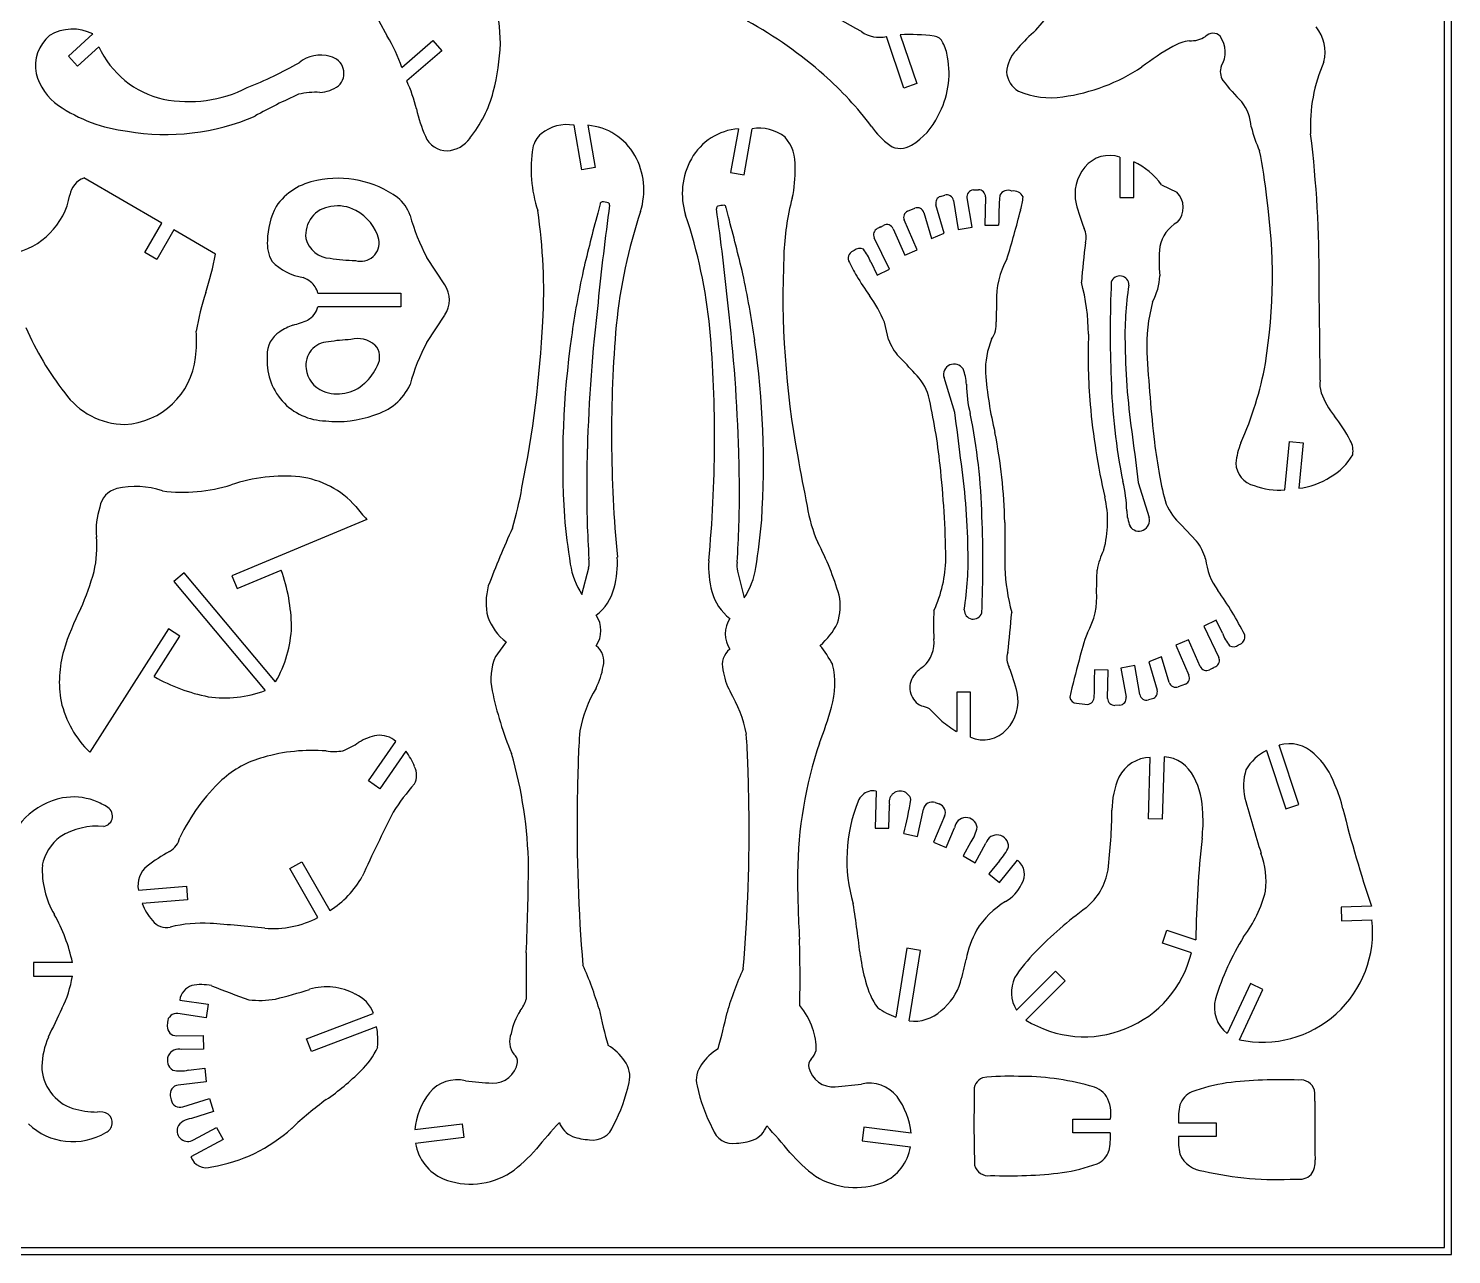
# Model space of a CAD drawing. Extents: x 0 to 615, y -151 to 340.
# Drawn here: x 304.2 to 615.5, y -150.5 to 117.6 of the extents above; entities that cross this region are included whole.
import ezdxf

# ---------------------------------------------------------------- set-up
doc = ezdxf.new("R2010")
doc.units = 0
doc.header["$MEASUREMENT"] = 0
doc.layers.add('RED', color=1, linetype='CONTINUOUS')
doc.layers.add('WHITE', color=7, linetype='CONTINUOUS')

msp = doc.modelspace()

# ---------------------------------------------------------------- linework, layer by layer
at = {"layer": 'RED', "linetype": 'Continuous'}
for p, q in [((613.96, -149.03), (613.96, 338.85)), ((1.5, -149.03), (613.96, -149.03))]:
    msp.add_line(p, q, dxfattribs=at)
at = {"layer": 'WHITE', "linetype": 'Continuous'}
for p, q in [((615.46, -150.53), (615.46, 340.35)), ((379.06, 122.58), (382.72, 115.9)), ((312.97, 111.47), (318.31, 116.36)), ((495.68, 104.53), (491.87, 115.81)), ((494.91, 116.17), (498.52, 105.49)), ((319.6, 113.57), (314.95, 109.31)), ((385.9, 109), (392.71, 114.9)), ((394.62, 112.68), (386.99, 106.07)), ((392.71, 114.9), (394.62, 112.68)), ((314.95, 109.31), (312.97, 111.47)), ((498.52, 105.49), (495.68, 104.53)), ((425.27, 86.62), (423.55, 96.39)), ((426.55, 96.39), (428.19, 87.13)), ((459.49, 95.63), (457.81, 86.08)), ((460.73, 85.57), (462.5, 95.63)), ((542.95, 89.4), (542.95, 80.6)), ((545.95, 80.6), (545.95, 88.39)), ((333.4, 74.99), (316.32, 84.86)), ((428.19, 87.13), (425.27, 86.62)), ((457.81, 86.08), (460.73, 85.57)), ((503.72, 80.83), (504.62, 81.09)), ((510.91, 82.25), (511.98, 82.29)), ((552.05, 83.36), (555.39, 81.78)), ((429.26, 79.19), (428.73, 77.15)), ((457.32, 76.4), (456.79, 78.44)), ((496.48, 77.63), (498.1, 78.25)), ((504.53, 72.78), (502.71, 78.96)), ((506.53, 79.91), (507.59, 73.6)), ((510.61, 74.14), (509.5, 80.49)), ((513.54, 80.76), (513.41, 74.58)), ((542.95, 80.6), (545.95, 80.6)), ((329.68, 68.55), (333.4, 74.99)), ((498.62, 69.16), (495.77, 75.68)), ((500.08, 77.28), (501.74, 71.65)), ((336, 73.49), (332.28, 67.05)), ((345.17, 68.2), (336, 73.49)), ((492.52, 64.94), (489.22, 71.81)), ((490.55, 74.14), (491.26, 74.5)), ((493.32, 73.78), (495.87, 67.96)), ((501.74, 71.65), (504.53, 72.78)), ((507.59, 73.6), (510.61, 74.14)), ((513.41, 74.58), (516.41, 74.52)), ((332.28, 67.05), (329.68, 68.55)), ((495.87, 67.96), (498.62, 69.16)), ((395.32, 61.49), (391.37, 67.49)), ((488.43, 66.53), (489.82, 63.64)), ((489.82, 63.64), (492.52, 64.94)), ((367.53, 59.7), (385.66, 59.7)), ((385.66, 59.7), (385.66, 56.7)), ((385.66, 56.7), (367.53, 56.7)), ((391.37, 48.9), (395.32, 54.9)), ((492.35, 49.55), (491.47, 53.3)), ((506.84, 33.55), (504.48, 41.21)), ((579.01, 16.7), (580.01, 27.22)), ((580.01, 27.22), (583, 26.94)), ((583, 26.94), (582.06, 17.01)), ((546.95, 18.28), (549.3, 10.62)), ((378.25, 10.16), (348.7, -2.11)), ((517.74, 9.54), (517.76, -0.37)), ((556.34, 9.03), (559.7, 5.42)), ((338.3, -1.45), (336, -3.38)), ((358.3, -25.29), (338.3, -1.45)), ((348.7, -2.11), (349.85, -4.88)), ((349.85, -4.88), (359.52, -0.87)), ((425.28, -6.21), (426.76, -0.38)), ((459.29, -1.13), (460.77, -6.96)), ((336, -3.38), (356, -27.21)), ((563.97, -11.8), (561.26, -13.1)), ((565.35, -14.67), (563.97, -11.8)), ((334.84, -13.73), (317.63, -40.7)), ((331.74, -24.17), (337.37, -15.35)), ((337.37, -15.35), (334.84, -13.73)), ((561.26, -13.1), (564.56, -19.97)), ((557.91, -16.12), (555.16, -17.32)), ((555.16, -17.32), (558.02, -23.84)), ((560.46, -21.94), (557.91, -16.12)), ((546.19, -21.76), (543.17, -22.3)), ((547.26, -28.07), (546.19, -21.76)), ((552.05, -19.81), (549.25, -20.94)), ((549.25, -20.94), (551.07, -27.13)), ((553.7, -25.44), (552.05, -19.81)), ((540.37, -22.74), (537.37, -22.68)), ((540.25, -28.93), (540.37, -22.74)), ((543.17, -22.3), (544.29, -28.65)), ((563.23, -22.3), (562.53, -22.67)), ((510.24, -27.58), (507.24, -27.58)), ((507.24, -27.58), (507.24, -36.18)), ((510.24, -37.39), (510.24, -27.58)), ((557.3, -25.79), (555.68, -26.41)), ((542.88, -30.41), (541.81, -30.45)), ((550.06, -28.99), (549.17, -29.25)), ((504, -33.89), (501.28, -31.2)), ((378.59, -46.98), (384.59, -38.32)), ((575.02, -40.32), (579.24, -53.06)), ((582.09, -52.12), (577.79, -39.15)), ((386.74, -40.48), (381.05, -48.69)), ((549.19, -55.26), (549.59, -41.85)), ((552.59, -41.69), (552.19, -55.35)), ((381.05, -48.69), (378.59, -46.98)), ((489.6, -49.24), (489.39, -57.28)), ((492.39, -57.33), (492.54, -52.25)), ((502.55, -51.7), (503.41, -51.99)), ((579.24, -53.06), (582.09, -52.12)), ((498.64, -59.11), (499.95, -53.16)), ((504.6, -54.68), (502.16, -60.35)), ((552.19, -55.35), (549.19, -55.26)), ((489.39, -57.28), (492.39, -57.33)), ((495.71, -58.47), (498.64, -59.11)), ((504.91, -61.54), (506.78, -57.2)), ((502.16, -60.35), (504.91, -61.54)), ((510.37, -60.3), (508.65, -63.39)), ((511.27, -64.85), (513.65, -60.58)), ((361.39, -66.16), (363.99, -64.66)), ((363.99, -64.66), (370.15, -75.33)), ((508.65, -63.39), (511.27, -64.85)), ((516.57, -64.42), (514.29, -67.28)), ((516.63, -69.16), (520.53, -64.27)), ((367.55, -76.83), (361.39, -66.16)), ((514.29, -67.28), (516.63, -69.16)), ((328.28, -70.83), (338.78, -69.96)), ((338.78, -69.96), (339.03, -72.95)), ((339.03, -72.95), (329.08, -73.78)), ((597.98, -74.37), (591.34, -74.57)), ((591.34, -74.57), (591.43, -77.57)), ((591.43, -77.57), (598.07, -77.37)), ((552.26, -82.46), (553.2, -79.61)), ((553.2, -79.61), (559.51, -81.69)), ((496.37, -83.57), (493.93, -98.63)), ((499.33, -84.05), (496.37, -83.57)), ((558.57, -84.54), (552.26, -82.46)), ((313.84, -86.68), (305.31, -86.68)), ((305.31, -86.68), (305.31, -89.68)), ((496.83, -99.47), (499.33, -84.05)), ((305.31, -89.68), (313.84, -89.68)), ((520.31, -97.07), (528.84, -88.54)), ((528.84, -88.54), (530.96, -90.66)), ((530.96, -90.66), (522.36, -99.26)), ((571.49, -91.29), (566.4, -102.22)), ((569.07, -103.58), (574.21, -92.56)), ((574.21, -92.56), (571.49, -91.29)), ((337.33, -94.89), (343.51, -95.82)), ((343.51, -95.82), (343.07, -98.79)), ((343.07, -98.79), (336.92, -97.86)), ((365.06, -103.36), (379.66, -97.81)), ((334.62, -99.76), (334.59, -100.63)), ((336.62, -102.71), (342.47, -102.62)), ((342.47, -102.62), (342.51, -105.62)), ((380.39, -100.75), (366.12, -106.16)), ((342.51, -105.62), (337.79, -105.69)), ((366.12, -106.16), (365.06, -103.36)), ((339.26, -110.19), (342.78, -109.78)), ((342.78, -109.78), (343.13, -112.76)), ((343.13, -112.76), (336.99, -113.48)), ((480.7, -113.84), (486.43, -113.25)), ((335.26, -115.85), (335.44, -116.74)), ((338, -118.26), (343.81, -116.42)), ((343.81, -116.42), (344.72, -119.28)), ((344.72, -119.28), (339.87, -120.81)), ((532.62, -123.95), (532.62, -120.95)), ((532.62, -120.95), (540.84, -120.95)), ((340.36, -125.44), (345.39, -122.73)), ((345.39, -122.73), (346.85, -125.35)), ((388.73, -123.23), (399.12, -121.94)), ((399.12, -121.94), (399.49, -124.92)), ((486.93, -122.69), (486.56, -125.67)), ((497.32, -123.98), (486.93, -122.69)), ((540.84, -123.95), (532.62, -123.95)), ((555.78, -121.71), (564.01, -121.71)), ((564.01, -121.71), (564.01, -124.71)), ((346.85, -125.35), (339.78, -129.19)), ((399.49, -124.92), (388.9, -126.23)), ((486.56, -125.67), (497.15, -126.98)), ((564.01, -124.71), (555.78, -124.71)), ((0, -150.53), (615.46, -150.53))]:
    msp.add_line(p, q, dxfattribs=at)
for centre, radius, start, end in [((-1469.41, -3336.92), 3969.12, 60.47818, 60.79074), ((-63.72, 83.61), 472.2, 3.7199, 4.9363), ((417.13, 38.44), 92.12, 48.4739, 61.2202), ((497.38, 142.95), 37.4, 315.4334, 324.0808), ((314.42, 109.35), 8.68, 129.844, 190.9631), ((313.9, 107.62), 9.79, 63.2235, 121.0114), ((349.67, 96.53), 38.31, 18.9834, 30.3722), ((490.29, 122.23), 6.61, 234.0141, 283.8336), ((496.99, 74.25), 41.97, 82.7037, 92.8402), ((501.9, 113.33), 2.59, 25.5896, 80.6455), ((548.27, 89.52), 36.42, 131.7383, 140.3398), ((558.46, 120.65), 5.79, 266.7837, 303.4637), ((563.28, 114.28), 2.24, 44.5732, 136.6087), ((560.16, 112.43), 5.82, 327.9022, 35.9688), ((578.98, 112.39), 8.83, 346.1819, 38.5858), ((338.41, 122.27), 20.72, 204.8232, 256.9293), ((353.28, 117.01), 54.28, 345.7864, 357.0751), ((494.58, 109.61), 10.8, 9.0554, 26.5873), ((525.6, 107.6), 7.45, 136.0664, 176.7567), ((584.46, 61.14), 60.43, 119.6824, 127.4093), ((559.84, 103.94), 11.06, 98.8759, 118.68), ((316.53, 193.1), 95.36, 291.9021, 299.463), ((368.08, 104.42), 7.32, 73.0907, 129.4341), ((369.47, 107.73), 3.77, 313.3145, 78.6728), ((486.33, 107.74), 19.24, 331.2674, 10.6836), ((524.87, 143.58), 41.34, 277.8045, 303.5978), ((568.57, 108.14), 3.68, 161.0304, 211.7483), ((619.32, 96.25), 34.72, 156.1752, 182.8849), ((317.73, 110.81), 12.23, 194.7518, 235.3896), ((355.29, 91.78), 34.77, 13.595, 24.2685), ((428.94, 51.53), 74.49, 36.7809, 48.5995), ((523.41, 108.37), 5.26, 183.7515, 239.6013), ((607.94, 139.65), 54.08, 218.1952, 224.873), ((339.18, 130.35), 28.79, 259.0693, 296.6586), ((410.71, -4.07), 117.23, 113.8376, 119.0535), ((366.98, 88.38), 15.22, 86.2412, 103.8453), ((367.54, 111.42), 7.86, 273.1512, 305.0501), ((379.16, 110.83), 27.68, 321.4197, 345.0349), ((527.78, 120.63), 18.21, 247.2867, 278.5447), ((329.73, 128.41), 33.54, 235.5864, 263.409), ((418.29, 106.27), 29.87, 192.2048, 204.2389), ((561.42, 95.27), 10.28, 4.2847, 37.1882), ((334.32, 143.19), 48.83, 260.05, 293.4897), ((421.99, 87.72), 8.81, 79.7788, 129.6486), ((489.73, 104.85), 14.9, 300.7943, 334.7415), ((395.8, 95.93), 5.13, 202.1003, 270.2289), ((395.36, 97.49), 6.71, 273.9614, 324.2136), ((420.15, 90.14), 5.78, 130.9714, 166.5909), ((425.48, 83.38), 13.05, 29.5182, 85.2672), ((460.57, 82.63), 13.05, 94.7329, 150.4824), ((464.06, 86.81), 8.96, 51.012, 100.0085), ((463.38, 88.01), 8.55, 354.2651, 42.3622), ((502.28, 105.4), 16.52, 214.1051, 234.0977), ((602.17, 103.58), 31.41, 193.893, 204.012), ((340.06, 64.31), 246.44, 359.5151, 7.0368), ((443.48, 86.84), 29.32, 170.8994, 198.1281), ((494.95, 95.6), 4.29, 236.6867, 304.1279), ((485.44, 72.17), 89.99, 5.3354, 11.9485), ((423.3, 82.22), 15.52, 342.3318, 29.2906), ((462.75, 81.46), 15.52, 150.7103, 197.6691), ((446.41, 86.14), 25.5, 347.1327, 2.2795), ((542.14, 81.37), 9.02, 139.6967, 193.6531), ((540.65, 82.9), 6.89, 70.5146, 141.3632), ((539.81, 74.74), 14.97, 35.1785, 65.7778), ((318.13, 80.27), 4.93, 111.5897, 169.8218), ((369.63, 70.8), 13.7, 99.6482, 145.065), ((371.93, 62.44), 22.35, 54.2983, 101.8719), ((297.61, 83.96), 15.92, 281.0021, 349.8218), ((505.05, 79.66), 1.5, 9.5878, 106.622), ((510.97, 80.75), 1.5, 92.4665, 189.9912), ((512.04, 80.79), 1.5, 358.8338, 92.4665), ((605.63, 74.36), 89.21, 175.683, 179.9003), ((518.44, 80.17), 2, 64.54, 152.7922), ((519.79, 79.86), 2.16, 23.7723, 103.0251), ((551.96, 78.41), 4.81, 318.0698, 44.4764), ((373.43, 70.81), 16.95, 152.4654, 178.7944), ((371.1, 72.42), 6.24, 96.5079, 187.2176), ((371.89, 70.33), 8.43, 61.9649, 100.2698), ((379.14, 73.61), 9.1, 19.8137, 50.1153), ((944.51, 6.86), 518.2, 172.009, 174.3745), ((429.79, 79.15), 0.531, 100.7951, 175.4395), ((428.53, 68.46), 11.27, 77.1307, 84.0728), ((430.84, 78.99), 0.501, 350.2247, 67.2827), ((455.21, 78.23), 0.501, 112.7173, 189.7753), ((-58.46, 6.11), 518.2, 5.6255, 7.991), ((457.52, 67.7), 11.27, 95.9272, 102.8693), ((456.26, 78.39), 0.531, 4.5604, 79.2049), ((526.06, 66.1), 56.65, 165.3132, 178.0894), ((498.64, 76.85), 1.5, 16.3971, 111.1174), ((504.15, 79.39), 1.5, 106.622, 196.3971), ((333.19, 124.64), 193.76, 342.7359, 346.0508), ((511.44, 81.27), 10.34, 341.173, 357.0342), ((571.61, 88.62), 39.37, 193.7765, 202.033), ((456.59, 63.37), 119.69, 350.8188, 8.2496), ((370.96, 68.69), 10.31, 15.4817, 61.6937), ((428.43, 87.63), 42.17, 195.03, 208.5144), ((293.15, 59.82), 123.77, 357.036, 8.3162), ((826.61, -29.74), 411.99, 164.962, 166.7582), ((547.67, 41.12), 115.47, 161.6319, 174.2456), ((338.38, 40.37), 115.47, 5.7539, 18.3682), ((59.44, -30.5), 411.99, 13.2418, 15.038), ((497.14, 76.28), 1.5, 115.9065, 203.6705), ((559.25, 68.43), 7.72, 118.8008, 169.3547), ((370.45, 73.03), 5.72, 194.088, 267.7728), ((490.57, 72.46), 1.5, 117.6243, 205.6652), ((625.07, -184.54), 291.57, 117.4744, 117.6243), ((491.95, 73.17), 1.5, 23.6705, 117.4744), ((531.03, 71.92), 4.52, 344.0874, 25.2135), ((364.66, 70.57), 8.19, 175.8075, 208.6549), ((376.89, 70.71), 4.07, 253.6668, 10.3889), ((485.31, 67.27), 1.8, 104.7615, 195.9161), ((486.02, 67.79), 1.69, 61.2571, 133.8781), ((478.89, 62.84), 10.23, 21.1648, 39.0054), ((738.37, 45.66), 204.52, 172.9736, 175.3929), ((579.72, 66.81), 28.22, 173.7991, 186.7605), ((268.99, 83.16), 77.63, 342.4834, 348.8901), ((366.45, 75.58), 12.67, 224.858, 260.3313), ((377.54, 116.4), 49.63, 261.5265, 267.9292), ((663.28, 59.28), 194.04, 177.4271, 190.4867), ((527.48, 88.36), 48.93, 206.177, 210.6333), ((533.55, 58.49), 17.61, 150.5926, 182.505), ((362.07, 57.28), 6.23, 51.5237, 68.8652), ((611.61, 24), 190.42, 167.6824, 172.1234), ((274.44, 23.25), 190.42, 7.8766, 12.3176), ((541.51, 96.8), 65.3, 210.7353, 215.1874), ((542.93, 61.47), 1.97, 358.5649, 161.6081), ((537.78, 64.33), 13.94, 331.9787, 356.5071), ((398.17, 41.49), 58.1, 161.6409, 170.1925), ((363.13, 58.62), 4.52, 13.8208, 51.5237), ((390.3, 58.2), 6, 326.7211, 33.279), ((462.26, 40.63), 31.84, 23.4548, 35.6221), ((490, 50.18), 46.07, 0.6475, 14.9831), ((781.31, 51.32), 240.5, 177.4322, 182.4517), ((615.69, 50.4), 71.65, 171.1547, 181.8184), ((-8760.99, -59.43), 9348.28, 0.613455, 0.745647), ((363.04, 57.82), 4.62, 299.8982, 345.9199), ((789.45, 15.23), 363.13, 173.2897, 178.3529), ((96.6, 14.47), 363.13, 1.6471, 6.7103), ((866.88, 47), 351.08, 178.2506, 178.9512), ((584.41, 48.33), 35.59, 164.6061, 182.6667), ((357.23, 72.37), 20.26, 283.823, 293.6249), ((169.59, 66.24), 247.49, 348.5664, 357.0305), ((510.01, 52.87), 5.87, 326.1422, 5.5059), ((365.32, 79.26), 67.36, 203.6933, 217.8945), ((316.07, 49.2), 24.95, 351.7409, 5.0333), ((362.06, 46.39), 5.6, 120.8577, 183.5009), ((366.45, 40.81), 12.67, 110.2203, 124.9827), ((612.51, 23.03), 191.44, 171.8698, 183.6499), ((714.59, 28.65), 282.83, 175.123, 185.4223), ((171.46, 27.9), 282.83, 354.5776, 4.8768), ((674.92, 46.15), 138.93, 178.1245, 184.4638), ((370, 43.94), 5.09, 91.6821, 189.001), ((375.77, 14.26), 35.27, 91.6527, 99.655), ((376.31, 44.11), 5.63, 48.7611, 106.107), ((377.23, 45.74), 3.82, 330.1921, 43.0193), ((428.43, 28.77), 42.17, 151.4856, 164.97), ((273.54, 22.27), 191.44, 356.3501, 8.1302), ((502.62, 53.19), 10.89, 199.5188, 222.7577), ((530.32, 43), 16.78, 156.8739, 182.6354), ((691.41, 50.14), 147.34, 180.7828, 188.5623), ((324.44, 47.35), 16.4, 273.1017, 353.9389), ((369.47, 44.82), 13.06, 174.6323, 269.0779), ((370.56, 48.18), 10.9, 311.0003, 336.4822), ((416.26, -31.57), 110.12, 42.0068, 44.6337), ((506.69, 41.87), 2.31, 32.4503, 196.6116), ((866.03, 63.31), 317.61, 183.0015, 186.5431), ((500.24, 57.77), 75.72, 335.9569, 349.7315), ((371.05, 43.86), 6.12, 186.6512, 247.1581), ((490.18, 33.92), 11.39, 17.0437, 46.0735), ((499.47, 39.39), 9.89, 2.0375, 22.0768), ((596.05, 48.55), 82.74, 184.378, 193.5225), ((667.62, 43.99), 126.62, 181.3384, 191.6086), ((593.14, 39.69), 6.46, 171.3458, 195.9989), ((325.6, 47.46), 16.5, 215.4802, 269.0633), ((371.8, 46.31), 8.67, 248.9355, 312.9518), ((376.77, 44.63), 11.99, 284.5708, 335.7035), ((538.2, 40.27), 28.85, 181.0336, 193.9127), ((605.47, 45.15), 19.91, 201.3357, 218.3964), ((373.86, 8.13), 130.5, 6.1405, 12.8966), ((686.9, 48.93), 151.09, 185.1587, 192.9302), ((371.93, 53.95), 22.35, 263.1219, 290.5788), ((-1335.31, -201.37), 1857.07, 6.95912, 7.26765), ((386.17, 7.85), 126.62, 1.3384, 11.6086), ((561.21, 10.32), 36.41, 28.1302, 38.0921), ((403.36, 7.08), 114.41, 1.2282, 11.1473), ((2389.1, 253.21), 1857.07, 186.95912, 187.26765), ((688.94, 17.05), 262.62, 178.1211, 181.6215), ((197.11, 16.3), 262.62, 358.3785, 1.8789), ((686.95, 44.67), 137.59, 187.3313, 190.3976), ((583.94, 20.98), 15.72, 157.7933, 174.3849), ((589.08, 25.17), 4.84, 350.2872, 28.6651), ((750.08, 70.99), 281.54, 189.6155, 191.8658), ((291.26, -1.32), 213.64, 0.7897, 6.29), ((362.38, 1.69), 147.34, 0.7828, 8.5623), ((573.46, 22.64), 5.16, 181.4332, 257.1515), ((582.66, 30.66), 12.84, 299.5917, 330.5872), ((359.92, -14.46), 34.14, 83.8654, 109.3885), ((361.19, 0.16), 19.48, 41.3908, 82.9959), ((597.42, 27.16), 46.38, 189.0783, 197.0311), ((580.31, 32.81), 15.9, 276.2881, 303.0988), ((324.7, 12.18), 4.89, 103.524, 171.6564), ((327.72, -0.67), 18.09, 71.1703, 103.2972), ((338.13, 51.16), 35.01, 262.4976, 287.3755), ((325.7, 32.66), 87.85, 343.8909, 349.8493), ((515.59, 11.57), 28.85, 1.0336, 13.9127), ((577.49, 30.66), 14.04, 248.341, 276.2079), ((334.53, 7.9), 15.49, 161.2073, 185.7069), ((513.28, 127.27), 178.74, 219.7254, 220.9349), ((505.18, 17.78), 30.99, 188.687, 204.028), ((516.47, 9.77), 23.78, 344.7819, 13.0032), ((565.48, 19.03), 13.56, 203.7389, 227.5705), ((601.21, 27.59), 180.54, 185.3246, 188.6557), ((675.36, 17.58), 249.06, 181.8314, 183.6769), ((284.84, 26.84), 180.54, 351.3443, 354.6754), ((272.48, 0.52), 240.5, 357.4322, 2.4517), ((554.31, 12.44), 9.89, 182.0375, 202.0768), ((547.09, 9.96), 2.31, 212.4503, 16.6116), ((294.4, 4.36), 24.81, 347.1571, 4.6333), ((582.99, -71.54), 190.43, 155.2173, 159.3395), ((210.69, 16.83), 249.06, 356.3231, 358.1686), ((420.49, -24.19), 63.58, 16.2993, 27.4986), ((438.09, 1.43), 71.65, 351.1547, 1.8184), ((553.91, -3.75), 16.22, 153.342, 169.7918), ((551.11, -1.39), 10.96, 15.8388, 38.3956), ((439.22, 2.96), 16.68, 188.7462, 213.3289), ((420.99, 0.78), 5.88, 348.6459, 8.1093), ((412.64, 0.66), 20.42, 344.5324, 3.5526), ((474, -0.08), 21.02, 176.5866, 195.0688), ((465.05, 0.03), 5.88, 171.8907, 191.3541), ((476.47, 2.2), 28.42, 335.221, 358.8532), ((576.01, 3.18), 14.44, 186.2533, 216.2012), ((259.78, 15.1), 61.01, 336.4302, 344.549), ((323.1, -13.91), 38.68, 0.9638, 19.7092), ((446.83, 2.2), 16.68, 326.6711, 351.2538), ((562.85, 1.59), 45.13, 182.481, 195.0538), ((208.13, 4.38), 329.85, 358.2718, 359.0866), ((417.52, -7.95), 13.21, 164.199, 193.91), ((421.81, -2.11), 10.85, 307.5722, 345.7492), ((464.35, -2.77), 11, 194.6287, 232.2995), ((521.74, -6.75), 16.14, 330.8752, 4.1913), ((501.4, -50.27), 77.34, 27.1179, 35.5099), ((361.87, -33.45), 52.11, 152.3882, 163.2519), ((470.39, -8.76), 11.38, 340.9209, 12.226), ((416.32, -6.79), 12.41, 200.4752, 232.1274), ((423.39, -14.07), 6.05, 326.2927, 33.7072), ((462.66, -14.83), 6.05, 146.2928, 213.7072), ((561.44, -12.83), 59.26, 176.9883, 183.0169), ((510.86, -9.63), 1.97, 178.5649, 341.6081), ((359.58, 1.17), 160.09, 352.7939, 355.9498), ((336, -12.32), 25.79, 329.8115, 357.9017), ((468.82, -6.75), 13.59, 308.865, 335.0774), ((575.65, -30.03), 42.7, 158.8192, 167.2121), ((575.87, -10.5), 11.32, 201.6312, 217.6409), ((568.41, -15.4), 1.87, 284.5902, 11.8201), ((335.76, -25.32), 24.77, 163.8559, 189.9789), ((780.24, -288.78), 460.57, 143.7722, 144.2638), ((425.73, -20.82), 4.34, 345.1491, 51.5612), ((460.32, -21.58), 4.34, 128.4387, 194.8517), ((455.22, -35.01), 28.32, 28.4498, 38.6229), ((495.02, -16.64), 7.28, 312.9294, 5.5041), ((567.76, -16), 1.65, 238.8667, 312.884), ((417.35, -24.63), 11.99, 156.102, 192.6463), ((462.15, -25.68), 18.44, 343.7261, 13.0533), ((522.55, -20.14), 4.33, 163.4061, 207.4258), ((767.64, -84.18), 242.13, 164.7717, 166.7408), ((563.21, -20.62), 1.5, 297.6243, 25.6652), ((350.91, 9.42), 38.68, 240.2908, 259.0362), ((414.79, -19.61), 15.31, 332.4681, 351.2487), ((471.26, -20.36), 15.31, 188.7516, 207.5318), ((501.51, -26.54), 4.51, 151.1156, 243.8987), ((503.96, -28.45), 7.6, 121.6065, 147.493), ((484.34, -36.08), 37.09, 13.1277, 22.0784), ((1077.3, -35.07), 540.07, 178.685, 179.2985), ((556.65, -24.44), 1.5, 295.9065, 23.6705), ((561.84, -21.34), 1.5, 203.6705, 297.4744), ((428.72, 236.38), 291.57, 297.4744, 297.6243), ((347.1, -3.01), 25.79, 262.0983, 290.1885), ((486.48, -9.9), 82.68, 192.1226, 202.0664), ((452.71, -41.28), 28.38, 149.0482, 169.3091), ((433.34, -42.04), 28.39, 10.6918, 30.9515), ((511.87, -29.57), 8.8, 316.112, 12.6181), ((549.63, -27.55), 1.5, 286.622, 16.3971), ((555.14, -25.01), 1.5, 196.3971, 291.1174), ((333.4, -24.5), 22.61, 193.0633, 225.7876), ((402.7, -9.37), 80.09, 338.5223, 344.442), ((498.75, -35.75), 5.21, 60.9129, 81.425), ((533.48, -28.48), 1.52, 186.1005, 269.6126), ((537.28, -4.52), 25.76, 261.5044, 266.7724), ((535.65, -28.62), 1.63, 276.206, 5.6616), ((541.75, -28.96), 1.5, 178.8338, 272.4665), ((542.81, -28.91), 1.5, 272.4665, 9.9912), ((548.74, -27.82), 1.5, 189.5878, 286.622), ((519.51, -15.39), 24.15, 230.0215, 239.4518), ((382.68, -48.72), 11.92, 100.8962, 121.1765), ((381.07, -42.3), 5.31, 48.4188, 96.9567), ((585.63, -47.64), 161.24, 175.865, 178.2426), ((300.47, -48.39), 161.18, 1.7572, 4.1357), ((513.06, -31.12), 6.88, 245.8105, 318.504), ((366.35, -79.3), 38.99, 85.5889, 106.0197), ((371.09, -27.13), 13.41, 262.5418, 278.3119), ((362.45, -16.46), 26.17, 293.8249, 302.4828), ((563.88, -67.93), 91.45, 161.3589, 179.4951), ((579.8, -50.02), 10.8, 116.2131, 149.5053), ((579.96, -46.63), 7.79, 45.4646, 106.1444), ((361.44, -63.34), 22.3, 105.211, 131.9949), ((377.01, -48.29), 12.48, 20.8274, 38.7241), ((320.22, -67.17), 93.39, 0.8884, 16.3002), ((810.67, -56.89), 386.46, 177.8961, 179.2193), ((75.38, -57.64), 386.46, 0.7808, 2.104), ((549.74, -49.78), 7.93, 91.1283, 152.5902), ((552.07, -49.46), 7.79, 25.4646, 86.1444), ((574.72, -53.15), 16.14, 19.1601, 48.4509), ((384.84, -45.75), 4.27, 333.9385, 26.2536), ((559.85, -53.48), 18.66, 156.8134, 179.7146), ((544.91, -53.8), 16.14, 359.1601, 28.4509), ((583.16, -48.17), 13.18, 164.0085, 191.3017), ((376.73, -78.42), 43.76, 133.669, 154.1448), ((424.34, -79.36), 47.74, 138.3288, 147.6668), ((489.19, -52.83), 3.77, 108.4703, 158.0242), ((488.82, -51.71), 2.59, 72.339, 108.4703), ((494.87, -51.62), 2.42, 14.6522, 195.0735), ((565.67, -58.83), 26.66, 12.4867, 24.3082), ((314.86, -66.41), 16.04, 101.45, 167.8774), ((314.04, -63.8), 13.32, 70.2388, 100.2371), ((312.47, -67.49), 17.33, 59.3929, 69.4798), ((320.31, -54.66), 2.31, 280.8885, 64.7043), ((778.4, -57.19), 354.19, 179.0987, 184.8731), ((107.66, -57.95), 354.19, 355.1268, 0.9014), ((517.34, -64.18), 34.12, 158.0242, 196.5078), ((395.81, -34.52), 102.73, 346.5195, 350.7628), ((501.91, -53.59), 2, 71.1728, 167.5825), ((502.77, -53.89), 2, 336.6942, 71.1728), ((6086.33, 1572.28), 5749.91, 196.395747, 196.521041), ((811.41, -269.1), 478.56, 153.2678, 155.1337), ((509.26, -57.49), 2.49, 9.217, 173.4284), ((423.46, -52.16), 117.74, 353.0534, 359.4035), ((534.46, -56.04), 26.66, 352.4867, 4.3082), ((843.1, 9.47), 259.06, 193.9683, 198.8817), ((319.41, -72.51), 15.65, 85.0961, 121.7149), ((503.92, -55.69), 7.93, 324.4828, 349.8548), ((516.06, -61.29), 2.52, 357.2958, 163.685), ((317.32, -67.4), 10.25, 126.8275, 168.8218), ((332.97, -58.43), 4.48, 298.055, 348.287), ((508.74, -57), 10.79, 316.5702, 335.896), ((818.52, -86.75), 259.06, 173.9683, 178.8817), ((357.49, -101.79), 45.34, 119.6226, 127.0233), ((518.08, -67.41), 3.98, 327.0096, 52.0813), ((556.88, -69.06), 18.03, 353.6423, 20.2988), ((326.43, -66.46), 19.18, 176.8842, 210.4656), ((333.51, -69.77), 5.33, 128.5179, 191.5576), ((359.34, -58.01), 20.41, 301.9777, 331.1528), ((-96.56, -61.73), 510.17, 357.4357, 359.5517), ((707.89, -67.6), 235.45, 179.883, 183.4066), ((526.73, -64.09), 13.8, 309.7508, 350.3841), ((513.28, -65.58), 9.07, 300.9828, 333.8008), ((547.5, -64.07), 28.19, 322.9378, 345.6324), ((341.54, -68.82), 13.41, 201.6883, 220.4249), ((140.09, -126.82), 348.58, 6.84, 8.7362), ((527.62, -89.56), 18.88, 120.8158, 148.2811), ((278.64, -93.93), 35.94, 11.6477, 29.5903), ((334.46, -75), 4.01, 218.8537, 281.466), ((357.72, -58.19), 21.07, 265.1145, 297.8029), ((589.23, -147.54), 90.48, 126.3845, 135.6809), ((574.08, -79.98), 24.13, 258.021, 6.2133), ((342.32, -107.51), 29.44, 86.8227, 103.8999), ((316.39, -455.53), 378.42, 84.0034, 85.8232), ((531.08, -90.17), 22.17, 151.6366, 169.1937), ((204.22, -90.15), 268.77, 358.7369, 1.8239), ((622.48, -113.1), 61.5, 148.5906, 162.4838), ((681.83, -89.39), 268.77, 178.9691, 181.1346), ((518.67, -81.41), 32.71, 186.84, 196.6651), ((270.39, -30.78), 245.21, 345.7917, 346.982), ((548.13, -107.99), 33.44, 134.9736, 147.539), ((535.14, -78.79), 24.13, 238.021, 346.2133), ((290.09, -85.92), 24.04, 333.2906, 351.0152), ((363.07, -115.82), 68.63, 16.0666, 24.5746), ((522.97, -116.57), 68.62, 155.4248, 163.9337), ((526.59, -93.19), 7.38, 154.7447, 211.7334), ((341.28, -95.44), 3.98, 109.2744, 172.0813), ((341.96, -103.27), 11.76, 78.6257, 99.7906), ((393.21, 26.2), 127.69, 247.4709, 251.3865), ((336.01, -1.78), 95.51, 283.4624, 288.1196), ((369.46, -104.72), 12.74, 60.5623, 107.0901), ((503.43, -86.99), 16.54, 193.3057, 215.5101), ((495.58, -87.02), 13.12, 309.1682, 342.5142), ((354.9, -76.64), 18.33, 262.338, 280.5406), ((372.97, -100.17), 7.1, 19.4063, 67.1641), ((406.08, -92.54), 7.36, 320.5922, 342.8385), ((459.91, -106.76), 16.84, 19.9319, 39.3904), ((570.94, -96.45), 7.35, 165.371, 231.8078), ((530.66, -204.53), 244.18, 153.7998, 155.4348), ((336.62, -99.84), 2, 81.4189, 177.6944), ((424.34, -105.1), 14.84, 147.8949, 168.8809), ((572.08, -65.82), 146.38, 192.2315, 195.4547), ((313.97, -66.57), 146.38, 344.5453, 347.7685), ((500.73, -80.49), 19.37, 236.2382, 249.4378), ((497.82, -90.48), 9.04, 263.7213, 312.003), ((336.59, -100.71), 2, 177.6944, 270.8954), ((361.28, -103.92), 19.37, 356.2382, 9.4378), ((414.16, -103.94), 4.7, 158.8218, 216.3444), ((462.68, -105.61), 13.84, 358.6942, 19.3822), ((324.68, -110), 17.54, 156.5803, 177.9271), ((337.1, -108.09), 2.49, 73.8057, 238.1061), ((365.56, -98.34), 16.54, 313.3057, 335.5101), ((425.66, -114.06), 10.67, 33.258, 60.015), ((460.39, -114.82), 10.67, 119.985, 146.742), ((405.88, -107.69), 5.38, 267.6879, 351.0085), ((409.08, -108.4), 2.12, 356.3453, 52.309), ((430.27, -111.59), 5.48, 345.9285, 38.1022), ((476.84, -109.17), 1.98, 135.7434, 195.2528), ((471.25, -104.09), 5.58, 318.3747, 340.7709), ((317.16, -109.12), 10.02, 181.3841, 251.3928), ((337.49, -102.67), 7.72, 257.2354, 283.278), ((338.18, -71.55), 54.84, 304.6547, 314.926), ((455.78, -112.35), 5.48, 141.8977, 194.0715), ((480.2, -108.44), 5.42, 193.3796, 275.2174), ((514.1, -114.69), 3.07, 113.2901, 186.8202), ((518.75, -164.98), 53.43, 87.8759, 96.2997), ((521.33, -166.94), 55.36, 74.3044, 90.6134), ((337.22, -115.46), 2, 96.6942, 191.1728), ((405.2, -125.07), 16.58, 143.2371, 173.5978), ((398.03, -120.29), 7.98, 76.8463, 139.9626), ((413, -5.05), 108.27, 263.0239, 266.1154), ((400.21, -105.33), 36.18, 332.106, 347.8849), ((485.84, -106.09), 36.18, 192.1151, 207.894), ((488.09, -120.92), 7.84, 38.8543, 102.1843), ((680, -117.8), 168.97, 179.0705, 180.4066), ((535.5, -119.08), 5.49, 34.5284, 81.5762), ((560.78, -119.47), 5, 115.3083, 160.4629), ((573.76, -158.46), 46.06, 99.3583, 109.1607), ((577.88, -210.15), 97.83, 87.5846, 96.8156), ((582.5, -115.47), 3.1, 15.8935, 99.171), ((566.85, -116.65), 18.74, 358.8902, 6.221), ((337.4, -116.35), 2, 191.1728, 287.5825), ((415.47, -179.81), 78.19, 126.1367, 133.3379), ((480.79, -125.84), 16.63, 6.4258, 36.2821), ((532.96, -119.69), 7.99, 350.9416, 27.824), ((569.07, -120.72), 13.33, 167.3327, 184.2394), ((2693.98, -119.29), 2108.4, 179.93794, 180.28603), ((319.7, -97.82), 21.57, 254.5789, 268.8146), ((319.83, -123.11), 3.77, 60.6808, 98.7544), ((320.14, -121.68), 2.41, 294.7509, 50.4008), ((340, -124.36), 3.54, 92.0902, 153.291), ((782.85, -122), 271.83, 179.3669, 181.8974), ((313.94, -111.83), 14.03, 226.2622, 300.9122), ((339.09, -123.45), 2.36, 163.0351, 302.5581), ((338.85, -97.69), 34.12, 279.2534, 312.2763), ((536.32, -227.31), 156.89, 137.6605, 140.4672), ((425.15, -120.01), 5.07, 198.7499, 247.7954), ((427.75, -120.84), 4.66, 260.0608, 342.2732), ((458.3, -121.59), 4.66, 197.7268, 279.9392), ((460.9, -120.76), 5.07, 292.2046, 341.2501), ((349.73, -228.06), 156.89, 39.5328, 42.3394), ((526.67, -124.87), 14.21, 347.8173, 3.6969), ((399.13, -124.52), 10.37, 189.5023, 246.1606), ((389.74, -105.35), 33.79, 306.1663, 319.1785), ((427.29, -113.79), 11.64, 249.6116, 268.2933), ((458.76, -114.54), 11.64, 271.7067, 290.3884), ((486.92, -125.27), 10.37, 293.8394, 350.4977), ((570.54, -125.62), 14.8, 176.4717, 191.431), ((343.16, -127.98), 3.59, 199.6868, 289.1289), ((496.31, -106.11), 33.79, 220.8215, 233.8337), ((523.9, -91.47), 41.66, 278.8947, 289.7295), ((535.99, -126.27), 4.83, 294.0468, 340.7705), ((561.67, -126.21), 6.09, 202.6121, 266.2427), ((581.02, -130.37), 4.62, 324.5894, 6.7937), ((400.94, -118.58), 16.55, 248.7266, 301.8832), ((485.11, -119.34), 16.55, 238.1168, 291.2734), ((514.12, -130.25), 3.05, 194.3746, 279.0965), ((518.5, -32.53), 100.8, 267.7852, 276.7459), ((577.17, -65.39), 68.76, 256.6272, 273.5349), ((582.14, -130.22), 3.87, 259.1603, 313.202)]:
    msp.add_arc(centre, radius, start, end, dxfattribs=at)

doc.saveas('drawing.dxf')
